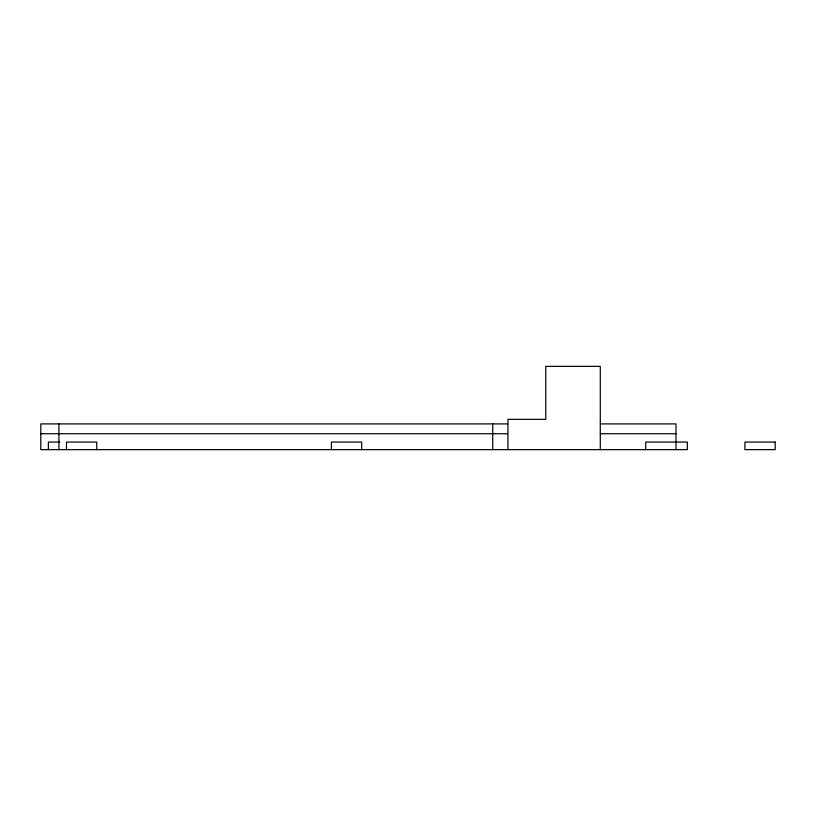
<?xml version="1.0" encoding="UTF-8"?>
<svg xmlns="http://www.w3.org/2000/svg" width="816" height="816" viewBox="0 0 816 816"><rect width="100%" height="100%" fill="white"/><g stroke="black" fill="none" stroke-linecap="round" stroke-linejoin="round"><path stroke-width="1.22" d="M507.419 423.902L40.8 423.902L40.8 449.636L687.337 449.636L687.337 442.068L645.711 442.068L645.711 449.636M600.29 423.902L675.985 423.902L675.985 449.636M40.8 433.735L58.65 433.735M58.905 433.735L507.419 433.735M600.29 433.735L675.985 433.735M59.721 442.068L48.368 442.068L48.368 449.636M600.29 449.636L600.29 366.364L545.782 366.364L545.782 419.353L507.94 419.353L507.94 449.636M492.721 423.902L492.721 449.636M361.702 449.636L361.702 442.068L331.418 442.068L331.418 449.636M96.757 449.636L96.757 442.068L66.484 442.068L66.484 449.636M58.905 423.902L58.905 449.636M775.2 442.068L744.916 442.068L744.916 449.636L775.2 449.636L775.2 442.068"/></g></svg>
